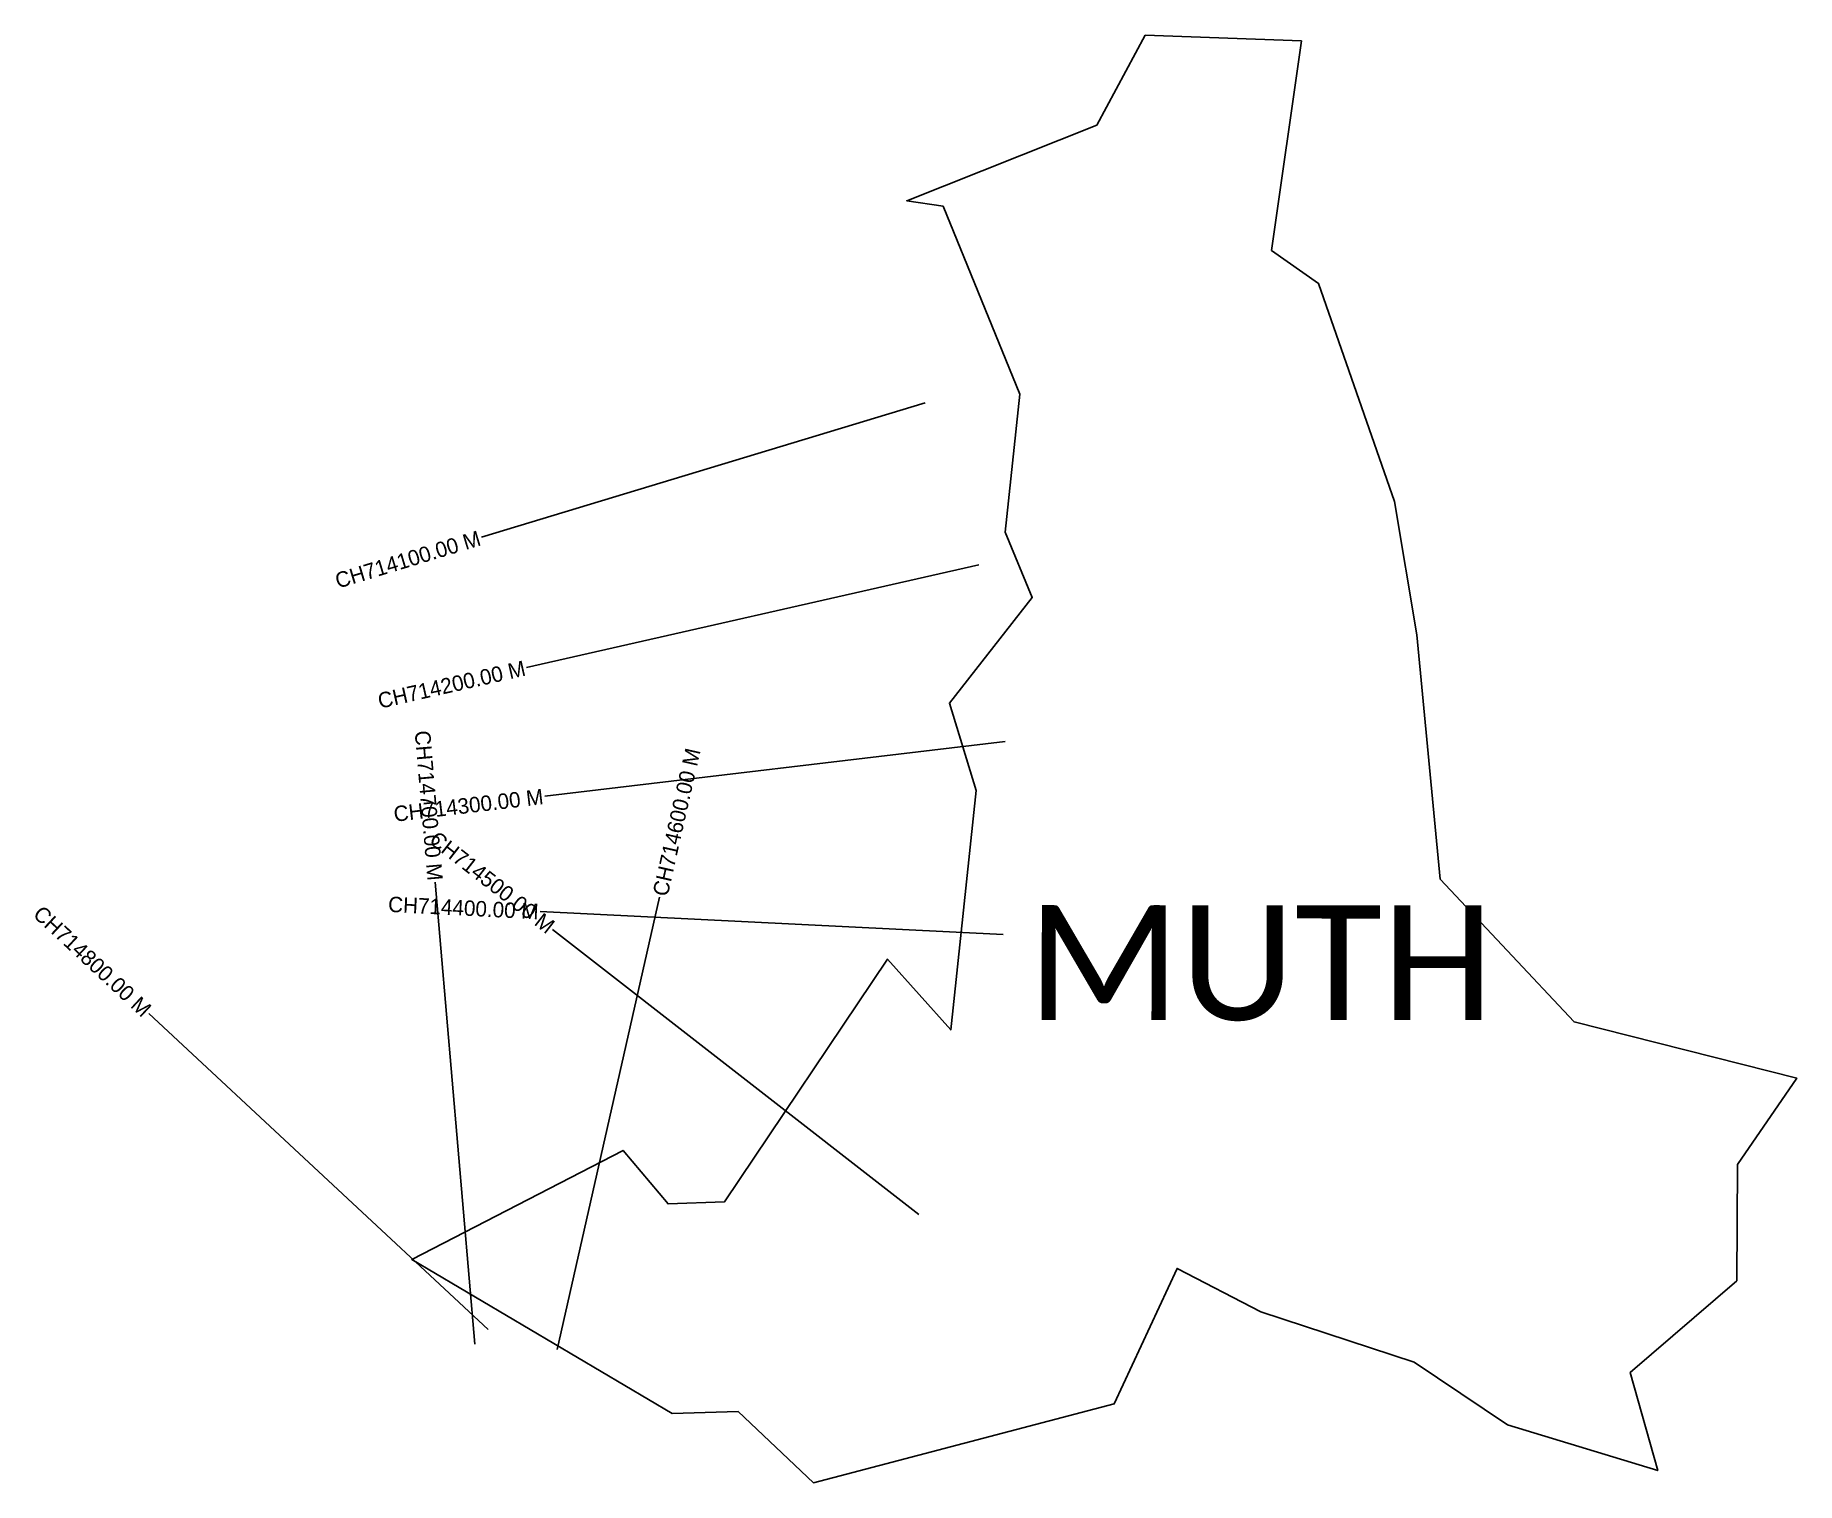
# Model space of a CAD drawing. Header units: metres. Extents: x 353838 to 354977, y 1748971 to 1749907.
import ezdxf
from ezdxf.enums import TextEntityAlignment as Align

# ---------------------------------------------------------------- set-up
doc = ezdxf.new("R2010")
doc.units = ezdxf.units.M
for name, color, linetype in [('CS', 134, 'Continuous'), ('CSMark', 6, 'Continuous'), ('VILLAGE NAME', 250, 'Continuous')]:
    doc.layers.add(name, color=color, linetype=linetype)

msp = doc.modelspace()

# ---------------------------------------------------------------- linework, layer by layer
at = {"color": 6}
for points in [[(354657, 1749903.7), (354637.4, 1749768.1), (354668, 1749746.8), (354717.1, 1749605.6), (354731.5, 1749519.5), (354746.7, 1749361.3), (354833.2, 1749269), (354977.3, 1749232.7), (354938.9, 1749176.8), (354938.5, 1749101.6), (354869.5, 1749042.3), (354887.3, 1748978.8), (354790.2, 1749008.3), (354729.7, 1749049), (354630.5, 1749081.5), (354576.4, 1749109.6), (354535.8, 1749021.9), (354341.3, 1748970.9), (354292.5, 1749017), (354249.8, 1749015.8), (354081.3, 1749115.4), (354218, 1749185.9), (354247.2, 1749151.3), (354283.7, 1749152.7), (354389.2, 1749309.7), (354430, 1749263.9), (354446.5, 1749418.8), (354429.2, 1749475.3), (354482.7, 1749543.5), (354465.3, 1749585.9), (354474.7, 1749675.2), (354425, 1749796.7), (354401.6, 1749800.2), (354524.4, 1749849.1), (354555.8, 1749907.3)], [(354555.8, 1749907.3), (354657, 1749903.7)]]:
    msp.add_lwpolyline(points, dxfattribs=at)
at = {"layer": 'CS'}
for p, q in [((354413.5, 1749669.5), (354126.4, 1749582.6)), ((354448.1, 1749564.8), (354155.5, 1749498.3)), ((354465.3, 1749450.4), (354167.4, 1749415.1)), ((354122.1, 1749060.5), (354096.6, 1749359.5)), ((354175.4, 1749057.2), (354241.6, 1749349.8)), ((354464, 1749325.5), (354164.4, 1749340.4)), ((354409.3, 1749144.5), (354172.5, 1749328.8)), ((354130.8, 1749070), (353911.2, 1749274.4))]:
    msp.add_line(p, q, dxfattribs=at)

# ---------------------------------------------------------------- texts
at = {"layer": 'CSMark'}
for s, rotation, p in [('CH714100.00 M', 16.8389, (354125.4, 1749582.3)), ('CH714200.00 M', 12.8096, (354154.6, 1749498.1)), ('CH714700.00 M', 274.8813, (354096.5, 1749360.5)), ('CH714300.00 M', 6.7647, (354166.4, 1749414.9)), ('CH714500.00 M', 322.1133, (354171.8, 1749329.4)), ('CH714400.00 M', 357.1616, (354163.4, 1749340.4)), ('CH714800.00 M', 317.0581, (353910.4, 1749275.1))]:
    msp.add_text(s, height=10, rotation=rotation, dxfattribs=at).set_placement(p, align=Align.MIDDLE_RIGHT)
msp.add_text('CH714600.00 M', height=10, rotation=77.2406, dxfattribs=at).set_placement((354241.9, 1749350.8), align=Align.MIDDLE_LEFT)
at = {"layer": 'VILLAGE NAME', "insert": (354479.5, 1749344.6), "char_height": 74.235, "attachment_point": 1, "rotation": 359.9793}
msp.add_mtext_dynamic_manual_height_columns('{\\fCalibri|b0|i0|c0|p34;MUTH}', width=732.536, gutter_width=371.2, heights=[0], dxfattribs=at)

doc.saveas('drawing.dxf')
